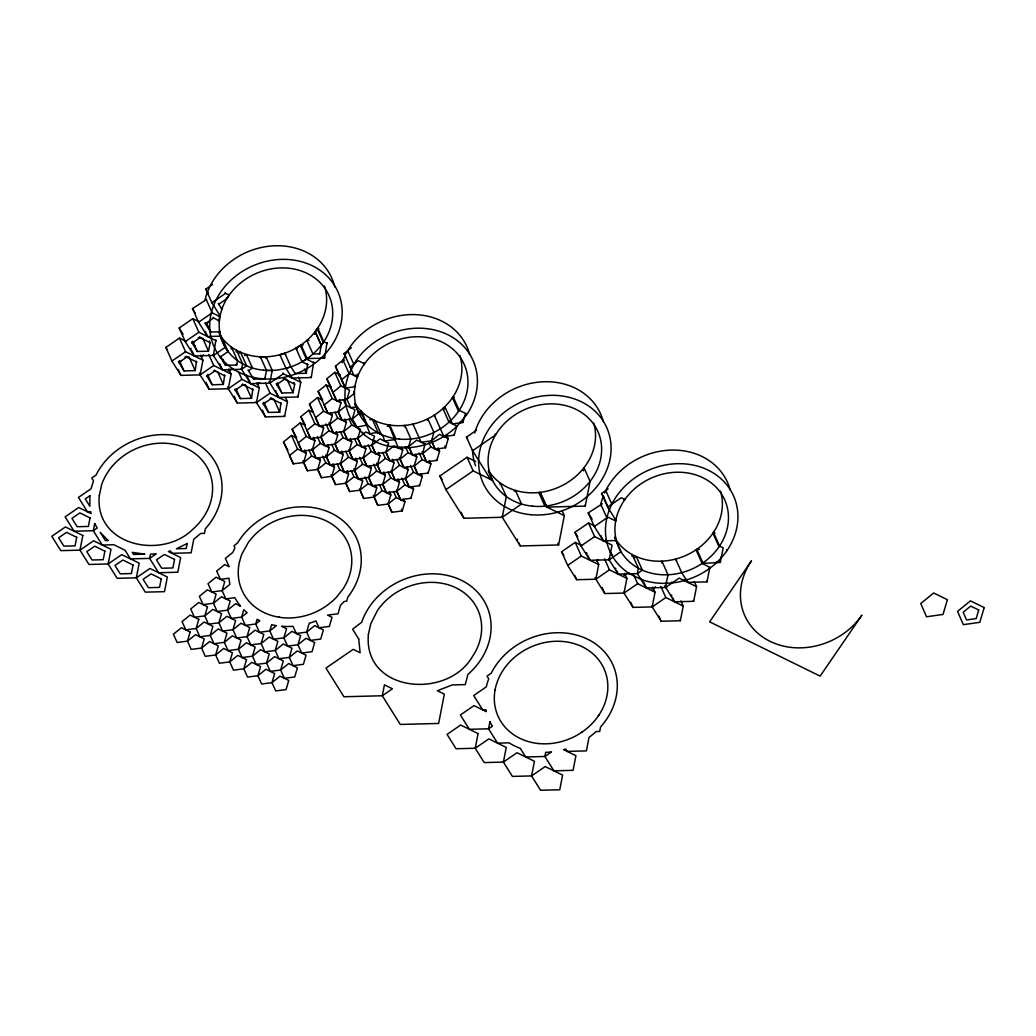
<?xml version="1.0" encoding="UTF-8"?>
<svg xmlns="http://www.w3.org/2000/svg" width="1036" height="1036" viewBox="0 0 1036 1036"><rect width="100%" height="100%" fill="white"/><g stroke="black" fill="none" stroke-linecap="round" stroke-linejoin="round"><path stroke-width="1.5" d="M212.95 317.379L219.321 321.173L219.554 315.773M615.954 539.665L616.329 540.52L603.315 540.857L594.327 526.521L607.938 517.158L615.682 520.953L615.449 519.295M495.053 689.976L495.208 689.16M180.834 361.616L178.438 361.681L184.007 370.914L195.182 370.616L196.464 361.227M285.573 397.513L287.477 401.761L284.615 416.407L265.449 416.912L256.449 402.564L259.298 387.917L241.893 379.37L228.283 388.733L209.104 389.225L200.103 374.89L202.952 360.243L200.673 355.141M191.699 342.269L197.319 351.476L208.495 351.191L210.166 342.644L209.401 340.948M238.966 353.315L240.533 352.24L246.62 365.85L241.595 369.295L222.416 369.8L213.429 355.465L215.902 339.963M206.552 375.537L212.173 384.757L223.349 384.46L224.631 375.071M231.054 348.964L231.429 347.047L237.516 360.657L236.674 365.035L225.498 365.32L219.865 356.112M287.477 401.761L270.059 393.201L256.449 402.564L237.27 403.069L228.283 388.733L231.132 374.087L228.852 368.971M236.234 351.968L236.558 350.285L242.644 363.895L241.595 369.295L250.595 383.644L269.774 383.139L283.385 373.776L300.79 382.336L297.941 396.982L278.762 397.487L269.01 381.442M237.179 389.303L234.784 389.368L240.352 398.588L251.528 398.303L252.81 388.914M260.191 357.86L260.399 356.798L266.161 356.811L272.248 370.422L269.774 383.139M265.851 358.404L266.161 356.811M248.044 369.956L253.665 379.163L264.84 378.865L266.485 370.409L260.399 356.798M262.898 403.224L268.518 412.432L279.694 412.147L280.976 402.745M276.211 383.786L281.844 393.007L293.02 392.709L294.677 384.175L293.913 382.465M313.727 362.043L311.253 377.557L292.087 378.049L285.988 368.324L279.888 354.713L284.822 353.198L290.922 366.809L295.156 373.569L306.332 373.284L307.614 363.895M314.711 334.369C314.983 332.828 316.459 327.182 318.855 328.632M308.974 340.352L306.876 340.417L312.976 354.027L319.658 353.846L321.315 345.312L315.229 331.701L321.238 345.273L323.815 341.686L317.715 328.075M303.224 344.91L301.036 344.962L307.135 358.573L324.579 358.119L327.052 342.618M499.961 484.239L500.22 482.944L506.306 496.555L502.266 517.275L520.266 545.959L558.611 544.962L564.322 515.669L562.03 510.554M583.385 470.81L583.98 467.715L590.08 481.326L585.249 506.099L546.904 507.109L540.106 492.359L546.904 507.109M680.937 600.984L683.216 606.086L680.367 620.745L661.188 621.237L652.201 606.902L655.05 592.255L637.645 583.695L624.022 593.058L604.856 593.563L595.855 579.215L598.704 564.568L596.801 560.321M664.762 585.767L674.514 601.812L693.693 601.307L696.542 586.661L679.137 578.101L665.513 587.464L646.347 587.969L637.347 573.633L638.396 568.22A58.068 49.832 -24.1 0 1 647.073 480.134A58.068 49.832 -24.1 0 1 728.412 520.098A58.068 49.832 -24.1 0 1 642.372 570.176L637.347 573.633L618.168 574.125L609.168 559.79L612.03 545.143L594.612 536.583L588.526 522.973L574.915 532.336L581.002 545.946L590.002 560.295L609.168 559.79L620.991 551.67L616.044 540.611M683.216 606.086L665.811 597.539L652.201 606.902L633.022 607.407L624.022 593.058L626.884 578.412L624.591 573.309M631.986 556.306L632.31 554.61A58.068 49.832 -24.1 0 1 614.892 538.06L615.28 538.901M661.59 562.755L661.9 561.149L667.987 574.76L665.513 587.464M676.508 560.411L675.64 559.039L681.727 572.649L687.839 582.374L707.005 581.882L709.867 567.236L702.11 563.429L696.024 549.818L699.378 549.222M702.11 563.429L720.331 562.444L723.18 547.798L719.554 546.024L713.467 532.413L712.949 533.177L719.036 546.788L719.554 546.024M304.791 449.961L306.306 453.367L303.652 462.483L307.381 470.771L317.741 469.412L325.783 462.924L334.486 467.21L331.818 476.327L335.56 484.615L345.907 483.255L353.949 476.767L362.652 481.041L359.997 490.17L363.727 498.458L374.087 497.086L382.129 490.611L390.831 494.884L388.163 504.014L391.906 512.289L402.253 510.929L404.908 501.8L403.768 499.248M313.442 437.334L314.97 440.74L312.315 449.857L316.045 458.145L326.392 456.785L334.434 450.297L343.136 454.571L340.481 463.701L344.211 471.989L354.571 470.616L362.613 464.141L371.315 468.414L368.648 477.544L372.39 485.819L382.737 484.459L390.779 477.972L399.482 482.258L396.827 491.375L400.556 499.663L410.904 498.303L413.571 489.173L412.432 486.622M322.481 425.55L323.633 428.101L320.966 437.231L324.695 445.519L335.055 444.146L343.097 437.671L351.8 441.945L349.145 451.074L352.875 459.349L363.222 457.99L371.264 451.502L379.966 455.788L377.311 464.905L381.041 473.193L391.401 471.833L399.443 465.345L408.145 469.619L405.477 478.749L409.22 487.037L419.567 485.677L422.235 476.547L421.082 473.996M331.144 412.924L332.284 415.475L329.629 424.605L333.359 432.88L337.71 435.029L335.055 444.146L338.785 452.434L349.145 451.074L357.174 444.586L365.889 448.86L363.222 457.99L366.964 466.278L377.311 464.905L385.353 458.43L394.056 462.703L391.401 471.833L395.13 480.108L405.477 478.749L413.519 472.261L422.235 476.547M319.256 457.731L320.396 460.282L317.741 469.412L321.471 477.7L331.818 476.327L339.86 469.852L348.575 474.125L345.907 483.255L349.65 491.53L359.997 490.17L368.039 483.682L376.741 487.969L374.087 497.086L377.816 505.374L388.163 504.014L396.205 497.526L404.908 501.8M339.42 399.443L340.948 402.849L338.28 411.965L342.022 420.253L352.37 418.894L359.026 413.519L355.983 406.721M327.92 445.104L329.059 447.656L326.392 456.785L330.134 465.06L340.481 463.701L348.523 457.213L357.226 461.499L354.571 470.616L358.301 478.904L368.648 477.544L376.69 471.056L385.405 475.33L382.737 484.459L386.467 492.747L396.827 491.375L404.869 484.9L413.571 489.173M344.846 418.997L346.374 422.39L343.706 431.52L347.448 439.808L357.796 438.435L365.837 431.96L374.54 436.234L371.885 445.363L375.615 453.638L385.962 452.279L394.004 445.791L402.719 450.077L400.051 459.194L403.794 467.482L414.141 466.122L422.183 459.634L430.885 463.921L428.231 473.038L417.871 474.41L414.141 466.122L416.796 456.993L415.656 454.441M343.408 399.728L346.076 405.685A67.754 58.133 -24.1 0 0 355.633 426.12L356.436 427.13L367.443 425.019L361.357 411.409C359.906 409.725 360.515 414.788 361.538 414.788M360.8 410.852L370.189 434.097C376.029 431.015 384.214 433.294 384.278 441.012L394.625 439.652L395.843 438.668L389.756 425.058L388.863 424.915L388.759 426.534M388.863 424.915L398.238 447.669L399.676 447.759A67.754 58.133 -24.1 0 0 425.382 444.638L432.103 442.294A67.754 58.133 -24.1 0 0 456.708 426.534L466.42 415.164A67.754 58.133 -24.1 0 0 447.746 334.693A67.754 58.133 -24.1 0 0 355.944 360.891L349.106 373.672A67.754 58.133 -24.1 0 0 345.156 399.572L346.076 405.685L338.28 411.965L327.933 413.338L324.19 405.05L332.232 398.562L340.948 402.849M404.416 426.819L404.83 425.407L410.916 439.018L408.715 446.568L412.445 454.856L422.792 453.496L430.834 447.008L439.549 451.282L436.881 460.411L426.534 461.771L422.792 453.496L424.993 443.796M427.376 420.357L427.842 418.777L433.929 432.388L431.455 440.857L435.185 449.145L445.545 447.785L448.2 438.655L446.684 435.25M443.421 435.573L443.848 436.519L454.195 435.159L456.863 426.029L448.989 422.157L442.903 408.547L444.82 406.747L445.428 408.067M444.82 406.747L452.512 423.892L462.859 422.52L465.514 413.403L459.194 410.295L453.108 396.684L454.299 397.267M345.247 388.073L341.517 379.785L349.559 373.31L357.42 377.169L357.938 374.009M600.491 505.672A67.754 58.133 -24.1 0 1 603.263 496.205L603.405 495.843M610.554 552.693A67.754 58.133 -24.1 0 1 609.362 509.816L611.836 504.195A67.754 58.133 -24.1 0 1 708.261 470.189A67.754 58.133 -24.1 0 1 721.211 557.925L716.679 562.548A67.754 58.133 -24.1 0 1 672.105 582.931L666.316 583.333A67.754 58.133 -24.1 0 1 640.934 579.344L629.707 573.827A67.754 58.133 -24.1 0 1 613.014 557.148L610.178 551.838M342.048 362.665A67.754 58.133 -24.1 0 1 343.007 360.062L345.48 354.636M604.597 493.006L605.749 490.585A67.754 58.133 -24.1 0 1 672.752 450.064A67.754 58.133 -24.1 0 1 730.16 489.924M345.972 353.69L349.857 347.28A67.754 58.133 -24.1 0 1 416.899 314.698A67.754 58.133 -24.1 0 1 469.645 354.429M459.155 410.36L458.534 411.292L452.447 397.682L453.069 396.749M598.419 715.798L598.938 715.047M363.843 364.763L364.141 362.937M624.345 500.258L624.501 498.653M228.749 294.328C229.733 295.415 226.754 299.236 226.353 297.992L226.651 298.808L218.713 304.26L221.859 309.259L221.471 308.404M450.919 420.357L448.989 422.157M358.326 374.864L353.911 375.446L344.081 353.548L351.295 347.733M339.16 374.462L335.418 366.174L343.46 359.699L344.548 360.23M353.652 391.621L354.403 393.317L346.943 399.339L336.583 400.699L326.767 378.813L334.809 372.325L340.326 375.045M327.933 413.338L318.104 391.44L326.146 384.952L331.041 387.36M323.633 428.101L319.269 425.964L309.453 404.066L317.495 397.591L322.662 400.129M416.796 456.993L408.093 452.719L400.051 459.194L389.704 460.567L385.962 452.279L388.63 443.149L379.927 438.875L371.885 445.363L361.525 446.723L357.796 438.435L360.463 429.318L351.748 425.032L343.706 431.52L333.359 432.88L329.008 430.743L320.966 437.231L310.619 438.591L300.79 416.692L308.832 410.217L313.455 412.483M332.854 392.424L340.896 385.936L349.598 390.209L346.943 399.339L350.673 407.627L356.345 406.876L355.97 406.021M329.059 447.656L320.357 443.382L312.315 449.857L301.955 451.23L292.139 429.331L300.181 422.843L305.076 425.252M320.396 460.282L311.694 456.008L303.652 462.483L293.305 463.856L283.476 441.958L291.517 435.47L296.684 438.008M332.284 415.475L323.582 411.201L315.54 417.676L319.269 425.964L329.629 424.605L337.671 418.117L346.374 422.39M319.269 425.964L314.918 423.828L306.876 430.316L310.619 438.591M314.97 440.74L306.267 436.454L298.226 442.942L301.955 451.23M306.306 453.367L297.604 449.08L289.562 455.568L293.305 463.856M361.357 411.409L357.86 412.535M389.756 425.058L387.244 426.21M582.258 731.921L581.494 732.452M219.697 314.957L220.085 315.812L211.888 302.758L205.801 289.148L212.613 284.46M220.254 356.967L228.101 351.554L222.015 337.943L220.707 336.143L207.576 336.532L198.575 322.183L192.489 308.573L206.578 299.456M211.888 302.758L225.511 293.395L229.124 295.169M220.292 336.273L225.239 347.332L213.429 355.465L194.25 355.957L185.25 341.621L179.163 328.011L192.774 318.648L198.213 321.315M198.575 322.183L212.186 312.82L219.93 316.627M231.132 374.087L213.714 365.527L200.103 374.89L180.924 375.395L171.937 361.046L165.851 347.436L179.461 338.073L185.988 341.284M220.707 336.143L219.684 331.818L210.645 332.051L205.4 323.685L213.338 318.233M185.25 341.621L198.873 332.258L216.278 340.805M192.074 343.123L200.013 337.658L210.166 342.644M171.937 361.046L185.548 351.683L202.952 360.243M178.762 362.548L186.7 357.096L196.84 362.082M221.031 338.617L222.015 337.943M200.829 356.591L203.38 354.843M206.928 376.392L214.866 370.927L225.019 375.926M244.613 355.62L246.387 354.403L252.473 368.013L248.42 370.797M228.14 371.017L230.704 369.269M235.107 390.235L243.033 384.77L253.185 389.756M257.174 384.278L259.725 382.517M276.599 384.641L284.524 379.189L294.677 384.175M263.274 404.066L271.212 398.614L281.352 403.6M492.074 479.383L490.559 479.422L472.571 450.738L466.472 437.127L476.547 430.199M472.571 450.738L495.571 434.913L495.195 434.071M514.245 491.245L515.449 490.416L521.535 504.027L502.266 517.275L463.921 518.285L445.92 489.601L439.834 475.99L467.068 457.264L475.77 461.538M445.92 489.601L473.154 470.875L492.566 480.406L489.406 473.426M615.837 520.137L607.64 507.083L601.553 493.473L608.106 488.966M594.327 526.521L588.228 512.911L602.33 503.781M607.64 507.083L621.25 497.72L624.876 499.507M626.884 578.412L609.466 569.852L595.855 579.215L576.676 579.72L567.689 565.384L561.59 551.761L575.213 542.398L581.74 545.609M581.002 545.946L594.612 536.583M567.689 565.384L581.3 556.021L598.704 564.568M596.568 560.929L598.277 559.751M634.705 557.64L636.272 556.565A58.068 49.832 -24.1 0 0 699.727 547.137A58.068 49.832 -24.1 0 0 720.46 491.09M623.892 575.356L626.443 573.594M652.071 589.186L655.464 586.855M301.735 346.192L300.285 345.48L295.907 348.187L302.007 361.797L308.003 364.737M314.115 362.898L306.371 359.091L302.007 361.797M290.922 366.809L285.988 368.324M326.767 378.813L331.041 387.024M322.494 399.637L318.104 391.44M305.18 424.902L300.79 416.692M296.516 437.529L292.139 429.331M425.459 444.366L416.757 440.093L408.715 446.568L398.355 447.94L397.863 446.814M239.925 605.814L240.559 606.125L235.586 603.677L227.544 610.165L217.184 611.525L213.455 603.237L216.11 594.12L207.407 589.834L199.365 596.322L203.108 604.61L213.455 603.237L221.497 596.762L230.199 601.035L227.544 610.165L231.274 618.44L241.621 617.08L247.112 612.664A67.754 58.133 -24.1 0 1 243.797 609.647L241.621 617.08L245.364 625.368L255.711 623.996L259.842 620.668A67.767 58.145 -24.1 0 1 257.083 619.308L255.711 623.996L259.44 632.284L269.8 630.924L276.353 625.64A67.754 58.133 -24.1 0 1 271.613 624.695L269.8 630.924L273.53 639.212L283.877 637.839L291.919 631.364L300.634 635.638L297.967 644.768L301.696 653.043L312.056 651.683L314.711 642.553L306.008 638.28L297.967 644.768L287.619 646.127L283.877 637.839L286.545 628.722L281.559 626.275L283.501 626.404A67.754 58.133 -24.1 0 0 293.033 626.301L296.27 633.501L306.63 632.128L314.672 625.653L323.374 629.927L320.707 639.057L310.36 640.416L306.63 632.128L309.207 623.284A67.754 58.133 -24.1 0 0 315.928 620.927L319.023 627.79L329.37 626.43L332.025 617.301L327.57 615.099L338.021 613.791L340.533 605.179A67.754 58.133 -24.1 0 0 344.146 601.502L346.684 601.165L347.876 597.06A67.754 58.133 -24.1 0 0 331.572 513.325A67.754 58.133 -24.1 0 0 237.62 542.89L233.994 545.804L234.913 547.837A67.754 58.133 -24.1 0 0 232.932 552.317L225.343 558.43L229.189 566.705L224.721 564.581L216.679 571.056L220.422 579.344L228.982 578.217A67.754 58.133 -24.1 0 0 229.901 584.33L222.105 590.611L211.758 591.97L208.029 583.695L216.071 577.207L224.773 581.481L222.105 590.611L225.848 598.899L234.835 597.707A67.754 58.133 -24.1 0 0 239.458 604.765L239.873 605.684L239.51 604.894M369.748 419.735C372.131 418.881 375.641 420.215 376.146 422.882M287.853 450.155L283.476 441.958M272.248 370.422L266.485 370.409M205.542 322.818L207.99 322.753M191.751 342.256L194.159 342.191M198.213 337.684L201.709 337.594M184.9 357.122L189.096 357.006M213.766 370.94L215.864 370.888M283.437 379.189L286.221 379.111M241.945 384.783L244.043 384.732M270.111 398.614L272.908 398.549M395.791 438.668L395.001 438.539M279.668 617.314L278.775 617.171M356.06 426.275L363.286 434.019A67.754 58.133 -24.1 0 0 387.788 446.05L397.759 447.63L397.358 446.775M713.467 532.413L715.06 533.19M323.815 341.686L327.428 343.473M364.53 363.778L358.21 360.683L350.168 367.158L351.087 369.192M442.903 408.547L444.224 409.194M295.907 348.187L297.41 348.925M696.024 549.818L697.474 550.53M448.2 438.655L439.497 434.382L431.455 440.857L421.108 442.23L412.975 424.074L413.481 425.213M540.818 493.499L538.811 492.514L544.897 506.125L564.322 515.669M588.526 522.973L595.053 526.184M346.322 405.49L355.024 409.764L352.37 418.894L356.099 427.169L354.195 422.921M194.146 345.286L195.234 345.83M609.906 559.453L608.818 558.922L609.168 559.79M665.708 586.868L666.795 587.399M378.412 433.009L372.325 419.399M356.695 427.441L356.345 426.638M228.101 351.554L225.239 347.332M601.553 493.473L604.48 498.148M588.228 512.911L588.798 513.804M589.355 514.698L589.924 515.591M590.481 516.498L591.051 517.391M591.608 518.285L592.165 519.178M574.915 532.336L577.725 536.816M561.59 551.761L563.843 555.348M466.472 437.127L467.599 438.914M439.834 475.99L442.087 479.577M284.822 353.198L285.625 354.467M205.801 289.148L208.365 293.227M192.489 308.573L194.172 311.266M194.729 312.16L195.299 313.053M179.163 328.011L181.973 332.491M182.543 333.385L183.1 334.278M165.851 347.436L167.534 350.129M279.888 354.713L280.652 355.931M434.913 416.576L434.265 415.138L443.809 436.415M345.7 357.148L344.081 353.548M309.453 404.066L313.183 412.354M726.547 549.805L726.935 550.66M720.823 557.083L721.211 557.925M719.567 560.748L720.331 562.444M716.29 561.693L716.679 562.548M709.259 567.508L709.647 568.35M696.788 549.3L702.874 562.911M706.63 581.028L707.005 581.882M694.262 581.559L696.542 586.661M686.687 579.823L687.839 582.374M685.962 579.15C687.257 580.212 683.695 581.222 683.851 579.759M693.304 600.466L693.693 601.307M671.729 582.09L672.105 582.931M665.941 582.478L666.316 583.333M671.47 595.001L671.846 595.855M672.61 597.552L674.514 601.812M679.992 619.891L680.367 620.745M660.864 586.48L665.811 597.539M652.771 587.14L655.05 592.255M605.749 490.585L611.836 504.195M643.68 582.012L644.055 582.867M644.444 583.721L646.347 587.969M658.909 616.135L659.297 616.99M659.673 617.845L660.437 619.541M660.813 620.396L661.188 621.237M614.918 519.256L615.682 520.953M640.546 578.489L640.934 579.344M603.263 496.205L604.415 498.756M604.791 499.611L605.555 501.307M605.93 502.162L607.459 505.568M607.834 506.423L609.362 509.816M651.812 606.047L652.201 606.902M633.838 575.187L637.645 583.695M600.802 504.26L606.889 517.87M614.801 537.114L615.565 538.824M629.331 572.973L629.707 573.827M606.125 539.924L606.915 542.631L605.775 540.08M611.11 552.887L613.014 557.148M601.035 535.754L601.411 536.609M601.799 537.451L603.315 540.857M615.501 568.181L615.889 569.023M616.653 570.732L618.168 574.125M630.743 602.292L631.507 604.001M631.882 604.843L633.022 607.407M584.874 505.257L585.249 506.099M623.646 592.203L624.022 593.058M604.519 558.793L609.466 569.852M586.57 552.628L586.959 553.483M587.71 555.192L588.098 556.034M588.474 556.889L590.002 560.295M602.188 587.606L602.563 588.461M602.952 589.303L603.328 590.157M603.703 591.012L604.856 593.563M595.091 577.518L595.855 579.215M575.213 542.398L581.3 556.021M574.773 575.472L576.676 579.72M557.847 543.265L558.611 544.962M465.669 413.468L466.42 415.164M488.37 471.056L489.134 472.753M463.675 417.56L464.05 418.415M490.17 478.567L490.559 479.422M517.223 539.16L517.599 540.015M518.738 542.566L520.266 545.959M462.47 421.678L462.859 422.52M459.932 422.002L460.321 422.856M501.89 516.433L502.266 517.275M456.332 425.679L456.708 426.534M467.068 457.264L473.154 470.875M453.82 434.304L454.195 435.159M444.781 446.076L445.545 447.785M438.021 447.889L439.549 451.282M431.714 441.44L435.185 449.145M461.253 512.328L461.629 513.183M462.017 514.024L462.393 514.879M462.781 515.734L463.921 518.285M428.943 442.76L430.834 447.008M436.506 459.557L436.881 460.411M429.37 460.515L430.885 463.921M422.04 451.787L426.534 461.771M419.14 452.836L422.183 459.634M427.842 472.196L428.231 473.038M408.819 446.814L412.445 454.856M405.426 446.762L408.093 452.719M413.765 465.268L417.871 474.41M410.476 465.462L413.519 472.261M419.191 484.822L419.567 485.677M401.191 446.671L402.719 450.077M399.3 446.917L399.676 447.759M407.006 467.068L408.145 469.619M399.287 457.498L403.794 467.482M392.139 446.14L392.527 446.995M396.775 459.388L399.443 465.345M405.102 477.894L409.22 487.037M347.695 350.634L353.794 364.245M357.031 376.327L357.42 377.169M387.399 445.208L387.788 446.05M401.826 478.088L404.869 484.9M410.528 497.448L410.904 498.303M375.226 420.823L381.313 434.434M392.54 459.298L394.056 462.703M385.586 451.424L389.704 460.567M397.966 478.852L399.482 482.258M343.007 360.062L349.106 373.672M354.558 385.949L354.947 386.804L345.364 388.06L339.277 374.449M382.685 452.473L385.353 458.43M390.948 470.758L395.13 480.108M375.641 441.181L376.016 442.022L372.869 439.821M388.111 472.027L390.779 477.972M396.374 490.3L400.556 499.663M378.451 452.382L379.966 455.788M354.83 403.47L355.581 405.18M354.843 404.17L355.594 405.866M401.489 509.233L402.253 510.929M393.55 491.569L396.205 497.526M383.877 471.937L385.405 475.33M371.497 444.509L375.615 453.638M335.418 366.174L345.364 388.124M317.21 328.839L323.297 342.45M389.303 491.478L390.831 494.884M368.22 444.703L371.264 451.502M376.547 463.209L381.041 473.193M362.522 432.323L363.286 434.019M334.809 372.325L340.896 385.936M359.583 430.147L359.971 431.002M344.768 398.73L345.156 399.572M373.646 464.245L376.69 471.056M382.362 483.605L386.467 492.747M355.206 424.087L355.97 425.783M354.532 422.882L354.921 423.724M355.296 424.579L355.672 425.433M353.341 421.017L353.82 422.066M364.75 446.309L365.889 448.86M324.203 357.265L324.579 358.119M350.621 418.22L351.01 419.075M379.461 484.654L382.129 490.611M387.788 503.159L391.906 512.289M349.093 419.088L351.748 425.032M357.342 437.36L361.525 446.723M370.176 465.863L371.315 468.414M319.269 353.004L319.658 353.846M354.519 438.629L357.174 444.586M362.846 457.135L366.964 466.278M375.602 485.418L376.741 487.969M330.497 387.088L336.583 400.699M359.57 457.329L362.613 464.141M368.272 476.69L372.39 485.819M350.272 438.539L351.8 441.945M326.146 384.952L332.232 398.562M337.904 411.124L342.022 420.253M364.996 476.884L368.039 483.682M373.323 495.389L377.816 505.374M355.711 458.093L357.226 461.499M335.004 412.16L337.671 418.117M343.33 430.665L347.448 439.808M361.512 478.49L362.652 481.041M340.43 431.714L343.097 437.671M348.692 450L352.875 459.349M300.285 345.48L306.371 359.091M345.856 451.256L348.523 457.213M353.807 468.92L358.301 478.904M336.195 431.623L337.71 435.029M310.878 376.703L311.253 377.557M351.282 470.81L353.949 476.767M359.544 489.096L363.727 498.458M317.495 397.591L323.582 411.201M328.865 422.895L333.359 432.88M341.621 451.165L343.136 454.571M304.429 369.023L306.332 373.284M325.964 423.944L329.008 430.743M334.667 443.304L338.785 452.434M347.047 470.72L348.575 474.125M331.779 444.34L334.434 450.297M340.106 462.846L344.211 471.989M298.51 377.221L300.79 382.336M337.205 463.895L339.86 469.852M345.532 482.4L349.65 491.53M294.781 372.714L295.156 373.569M332.957 463.804L334.486 467.21M308.832 410.217L314.918 423.828M320.59 436.376L324.695 445.519M290.948 375.498L292.087 378.049M317.301 436.57L320.357 443.382M325.628 455.076L330.134 465.06M297.565 396.128L297.941 396.982M322.74 456.125L325.783 462.924M331.067 474.63L335.56 484.615M287.309 379.953L293.02 392.709M282.996 372.921L283.385 373.776M284.149 378.334L284.524 379.189M300.181 422.843L306.267 436.454M311.862 448.782L316.045 458.145M309.026 450.051L311.694 456.008M317.353 468.557L321.471 477.7M277.272 382.789L281.844 393.007M275.718 390.676L276.107 391.53M276.858 393.227L278.011 395.778M278.386 396.633L278.762 397.487M284.24 415.565L284.615 416.407M291.517 435.47L297.604 449.08M302.888 460.787L307.381 470.771M264.465 378.023L264.84 378.865M273.983 399.378L279.694 412.147M225.123 292.541L225.511 293.395M265.501 382.996L270.059 393.201M270.823 397.759L271.212 398.614M257.019 382.815L259.298 387.917M252.525 376.612L253.665 379.163M263.947 402.227L268.518 412.432M218.337 303.406L218.713 304.26M246.788 375.136L247.164 375.99M247.928 377.687L248.316 378.541M248.692 379.383L249.067 380.238M249.456 381.093L250.595 383.644M262.406 410.101L262.781 410.955M263.157 411.81L263.545 412.652M263.921 413.506L265.449 416.912M241.22 368.453L241.595 369.295M256.073 401.722L256.449 402.564M218.946 320.331L219.321 321.173M236.286 364.18L236.674 365.035M245.428 384.693L251.528 398.303M206.099 299.21L212.186 312.82M238.461 371.704L241.893 379.37M219.295 330.963L219.684 331.818M242.657 383.929L243.033 384.77M219.062 332.789L219.813 334.486M206.462 322.688L210.645 332.051M222.831 359.362L225.498 365.32M236.156 389.238L240.352 398.588M205.011 322.844L205.4 323.685M205.283 331.429L205.672 332.271M206.047 333.126L207.576 336.532M219.761 363.843L220.137 364.698M220.526 365.553L222.416 369.8M234.227 396.27L234.615 397.112M234.991 397.966L235.755 399.663M236.13 400.518L237.27 403.069M213.04 354.61L213.429 355.465M227.519 387.024L228.283 388.733M202.797 338.435L208.495 351.191M217.638 371.704L223.349 384.46M192.774 318.648L198.873 332.258M208.767 354.467L213.714 365.527M199.637 336.817L200.013 337.658M214.491 370.085L214.866 370.927M192.761 341.271L197.319 351.476M207.601 374.54L212.173 384.757M190.831 348.303L191.207 349.158M191.971 350.854L194.25 355.957M206.06 382.426L206.824 384.123M207.2 384.978L207.576 385.832M207.964 386.674L209.104 389.225M199.339 373.193L200.103 374.89M189.471 357.86L195.182 370.616M179.461 338.073L185.548 351.683M186.312 356.242L186.7 357.096M179.435 360.696L184.007 370.914M178.27 369.438L178.645 370.292M179.034 371.134L179.785 372.843M180.173 373.685L180.924 375.395M324.449 285.962A58.068 49.832 -24.1 0 1 291.634 350.401A58.068 49.832 -24.1 0 1 220.267 335.509M205.037 299.987A67.754 58.133 -24.1 0 1 270.098 246.102A67.754 58.133 -24.1 0 1 334.77 287.05M459.906 355.465A58.068 49.832 -24.1 0 1 426.042 419.632A58.068 49.832 -24.1 0 1 355.037 403.613M339.109 375.938A67.754 58.133 -24.1 0 1 339.264 374.514M474.695 433.035A67.754 58.133 -24.1 0 1 539.769 381.999A67.754 58.133 -24.1 0 1 603.315 421.561M475.563 465.863A67.754 58.133 -24.1 0 1 472.533 449.559M593.745 423.167A58.068 49.832 -24.1 0 1 559.155 487.011A58.068 49.832 -24.1 0 1 488.461 470.383M89.899 495.752L89.847 506.241L85.263 498.938L89.899 495.752M99.314 495.519C94.198 545.946 162.147 560.062 192.735 529.357A58.055 49.819 -24.1 0 0 193.421 452.408A58.055 49.819 -24.1 0 0 108.495 471.147L108.482 471.147A57.886 49.663 -24.1 0 0 101.683 484.615L99.314 495.519M358.702 638.966L360.139 652.771L353.172 649.352L325.951 668.078L343.939 696.762L382.297 695.765L392.437 688.785L384.421 684.848L382.297 695.765L400.284 724.449L438.629 723.452L444.34 694.146L437.373 690.727L452.24 684.925L465.268 684.589L467.922 674.41A67.754 58.133 -24.1 0 0 461.434 580.315A67.754 58.133 -24.1 0 0 361.706 622.235L352.59 629.228L358.702 638.966M368.402 634.33C363.053 692.398 447.138 699.973 472.222 656.915A58.068 49.832 -24.1 0 0 456.216 587.93A58.068 49.832 -24.1 0 0 377.531 610.385L370.746 623.814L368.402 634.33M76.703 537.321L75.045 545.868L63.869 546.153L58.625 537.801L66.563 532.336L76.703 537.321M82.828 535.482L79.966 550.142L88.966 564.478L108.145 563.972L121.756 554.61L139.174 563.17L136.312 577.816L145.312 592.152L164.491 591.66L167.34 577.013L149.935 568.453L136.312 577.816L117.146 578.321L108.145 563.972L110.994 549.326L93.59 540.766L79.966 550.142L60.8 550.634L51.8 536.298L65.41 526.935L82.828 535.482M90.028 517.896L88.358 526.443L77.182 526.728L71.937 518.363L79.876 512.911L90.028 517.896M94.69 523.543L93.292 530.704L102.292 545.053L113.882 544.742L125.019 550.22L130.458 558.883L149.637 558.391L156.294 553.807L150.453 554.195L149.637 558.391L158.625 572.727L177.804 572.235L180.653 557.575L168.311 551.515L170.435 550.867L171.95 553.302L191.129 552.797L193.758 539.264L200.699 533.462L204.442 533.372L205.348 528.723L207.537 526.262A67.754 58.133 -24.1 0 0 192.372 441.103A67.754 58.133 -24.1 0 0 97.513 472.209L96.076 475.045L91.764 478.01L93.525 480.808L91.013 488.798L78.438 497.435L87.438 511.771L90.676 511.693L91.077 513.571L78.736 507.498L65.126 516.86L74.113 531.209L93.292 530.704L97.19 528.023L94.69 523.543M104.882 551.165L103.212 559.712L92.036 559.997L86.791 551.644L94.729 546.179L104.882 551.165M133.048 565.009L131.391 573.543L120.215 573.84L114.97 565.475L122.908 560.023L133.048 565.009M161.227 578.852L159.557 587.386L148.381 587.684L143.136 579.318L151.075 573.866L161.227 578.852M174.54 559.414L172.882 567.961L161.707 568.246L156.462 559.893L164.4 554.428L174.54 559.414M187.166 543.537L186.195 548.523L176.444 548.782L187.166 543.537M478.088 733.592L475.239 748.238L484.226 762.587L503.405 762.082L517.016 752.719L534.434 761.279L531.572 775.925L540.572 790.261L559.751 789.769L562.6 775.109L545.195 766.562L531.572 775.925L512.406 776.417L503.405 762.082L506.254 747.435L488.85 738.875L475.239 748.238L456.06 748.743L447.06 734.394L460.67 725.032L478.088 733.592M489.937 721.716L488.552 728.813L497.552 743.149L509.09 742.851A67.754 58.133 -24.1 0 0 520.305 748.368L525.718 756.992L544.897 756.487L551.489 751.955A67.754 58.133 -24.1 0 1 545.7 752.356L544.897 756.487L553.897 770.836L573.063 770.331L575.925 755.684L563.61 749.637A67.793 58.171 -24.1 0 0 565.721 749.028L567.21 751.398L586.389 750.906L589.018 737.373A67.754 58.133 -24.1 0 0 596.05 731.571L599.702 731.468L600.582 726.948A67.754 58.133 -24.1 0 0 587.632 639.212A67.754 58.133 -24.1 0 0 491.219 673.219L487.024 676.107L488.733 678.839A67.754 58.133 -24.1 0 0 486.26 686.894L473.698 695.544L482.698 709.88L485.884 709.802A67.754 58.133 -24.1 0 0 486.298 711.654L473.996 705.607L460.385 714.97L469.373 729.318L488.552 728.813L492.398 726.171A67.754 58.133 -24.1 0 1 489.937 721.716M239.51 561.719L239.212 563.001A58.068 49.832 -24.1 0 0 263.675 612.393A58.068 49.832 -24.1 0 0 326.469 605.853L330.795 602.563A57.822 49.611 -24.1 0 0 336.829 596.84L343.033 588.927A58.068 49.832 -24.1 0 0 326.353 520.953A58.068 49.832 -24.1 0 0 248.355 542.424L242.152 553.509A58.068 49.832 -24.1 0 0 241.246 555.814L239.51 561.719M190.145 632.012L187.477 641.129L191.22 649.417L201.567 648.057L209.609 641.569L218.311 645.842L215.656 654.972L219.386 663.26L229.733 661.887L237.775 655.412L246.477 659.686L243.823 668.816L247.552 677.091L257.912 675.731L265.954 669.243L274.657 673.529L271.989 682.646L275.731 690.934L286.078 689.575L288.746 680.445L280.031 676.171L271.989 682.646L261.642 684.019L257.912 675.731L260.567 666.601L251.865 662.328L243.823 668.816L233.476 670.175L229.733 661.887L232.401 652.771L223.698 648.484L215.656 654.972L205.296 656.332L201.567 648.057L204.221 638.927L195.519 634.654L187.477 641.129L177.13 642.488L173.388 634.213L181.429 627.725L190.145 632.012M198.795 619.373L196.141 628.502L199.87 636.79L210.217 635.418L218.259 628.943L226.975 633.216L224.307 642.346L228.049 650.621L238.397 649.261L246.439 642.773L255.141 647.06L252.486 656.176L256.216 664.465L266.563 663.105L274.605 656.617L283.307 660.89L280.652 670.02L284.382 678.308L294.742 676.948L297.397 667.819L288.694 663.532L280.652 670.02L270.305 671.38L266.563 663.105L269.231 653.975L260.528 649.701L252.486 656.176L242.126 657.549L238.397 649.261L241.051 640.131L232.349 635.858L224.307 642.346L213.96 643.706L210.217 635.418L212.885 626.301L204.183 622.014L196.141 628.502L185.781 629.862L182.051 621.587L190.093 615.099L198.795 619.373M207.459 606.746L204.791 615.876L208.534 624.151L218.881 622.791L226.923 616.303L235.625 620.59L232.97 629.707L236.7 637.995L247.047 636.635L255.089 630.147L263.804 634.42L261.137 643.55L264.879 651.838L275.226 650.466L283.268 643.991L291.971 648.264L289.316 657.394L293.046 665.682L303.393 664.309L306.06 655.192L297.358 650.906L289.316 657.394L278.956 658.754L275.226 650.466L277.881 641.349L269.179 637.062L261.137 643.55L250.79 644.91L247.047 636.635L249.715 627.505L241.012 623.232L232.97 629.707L222.611 631.079L218.881 622.791L221.536 613.662L212.833 609.388L204.791 615.876L194.444 617.236L190.715 608.948L198.757 602.473L207.459 606.746M947.409 599.727L943.006 614.439L926.534 616.783L920.758 603.509L933.669 592.98L947.409 599.727M978.722 610.023L976.158 618.596L966.549 619.955L963.182 612.224L970.706 606.086L978.722 610.023M984.2 607.614L979.797 622.325L963.325 624.669L957.549 611.395L970.46 600.867L984.2 607.614M751.424 560.89L709.634 621.846L820.123 676.12L861.9 615.164A67.754 58.133 -24.1 0 1 770.098 641.362A67.754 58.133 -24.1 0 1 751.424 560.89M108.094 540.494L105.361 540.572L100.168 532.297L108.094 540.494M144.613 554.118L133.527 554.402L132.245 552.356L144.613 554.118M636.272 556.565L632.31 554.61L638.396 568.22L642.372 570.176L636.272 556.565M263.584 370.202A58.068 49.832 -24.1 0 0 330.121 298.355A58.068 49.832 -24.1 0 0 234.136 289.018A58.068 49.832 -24.1 0 0 263.584 370.202M261.525 378.71A67.754 58.133 -24.1 0 0 339.148 294.884A67.754 58.133 -24.1 0 0 227.169 283.981A67.754 58.133 -24.1 0 0 261.525 378.71M399.43 439.096A58.068 49.832 -24.1 0 0 465.164 366.679A58.068 49.832 -24.1 0 0 368.945 358.314A58.068 49.832 -24.1 0 0 399.43 439.096M530.432 514.672A67.754 58.133 -24.1 0 0 608.054 430.859A67.754 58.133 -24.1 0 0 496.063 419.956A67.754 58.133 -24.1 0 0 530.432 514.672M532.491 506.177A58.068 49.832 -24.1 0 0 599.028 434.33A58.068 49.832 -24.1 0 0 503.03 424.993A58.068 49.832 -24.1 0 0 532.491 506.177M538.707 743.55A58.068 49.832 -24.1 0 0 605.244 671.716A58.068 49.832 -24.1 0 0 509.259 662.367A58.068 49.832 -24.1 0 0 538.707 743.55"/></g></svg>
